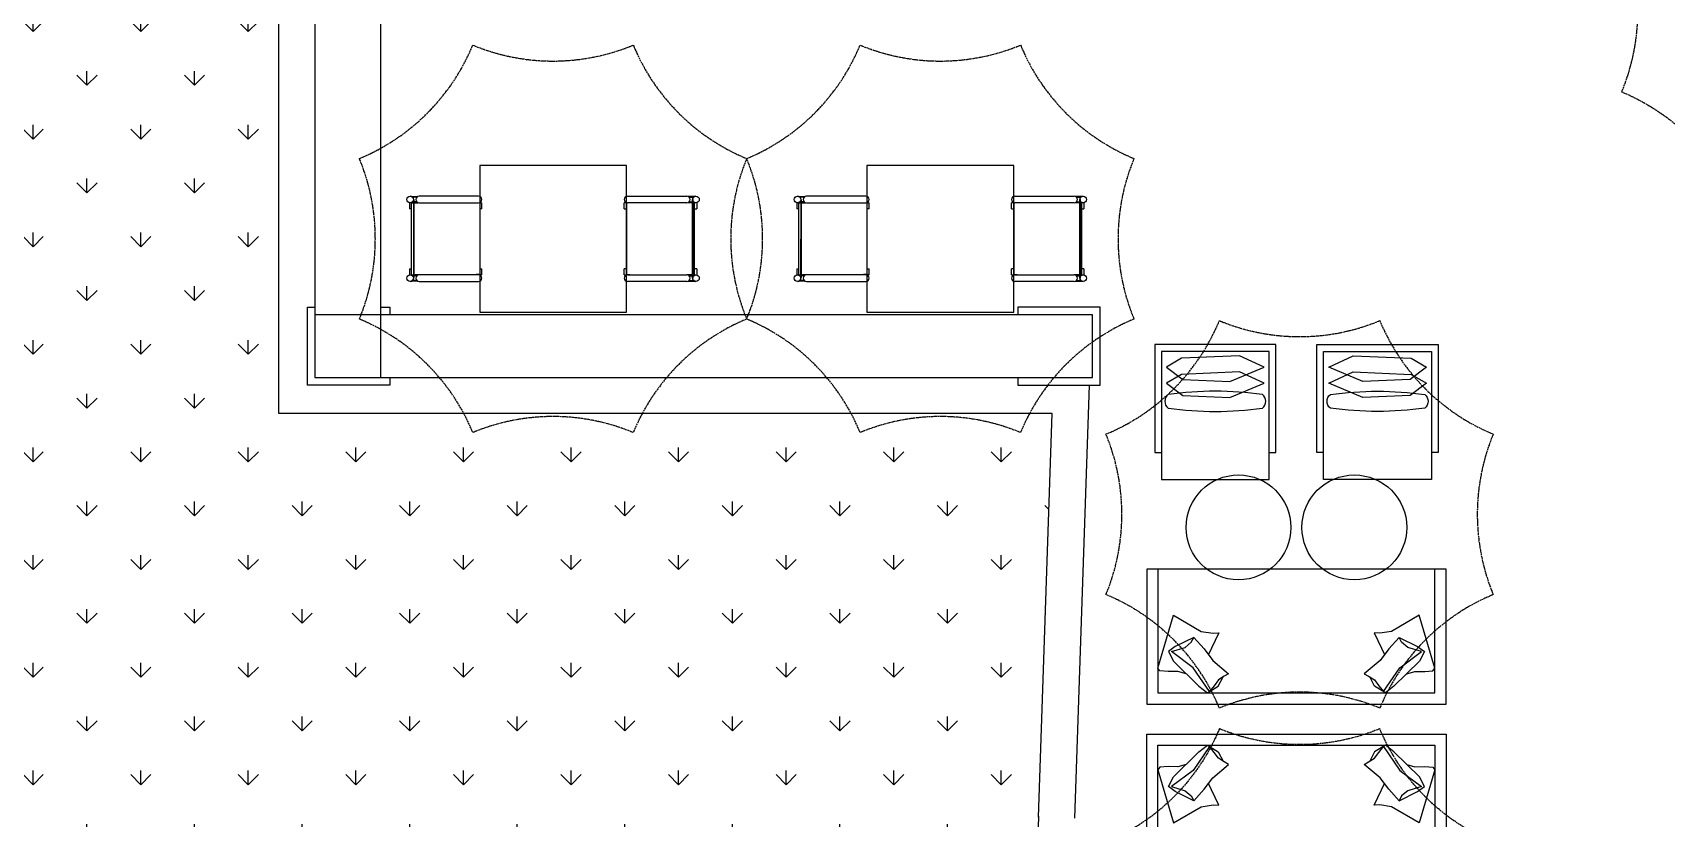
# Model space of a CAD drawing. Header units: millimetres. Extents: x -6033 to 120673, y -4970 to 90533.
# Drawn here: x 41054 to 51965, y 29224 to 34470 of the extents above; entities that cross this region are included whole.
import ezdxf

# ---------------------------------------------------------------- set-up
doc = ezdxf.new("R2010")
doc.units = ezdxf.units.MM
doc.linetypes.add('I-AR$0$ACAD_ISO02W100', pattern=[15, 12, -3])
for name, color, linetype in [('I-AR$0$3-地面', 8, 'Continuous'), ('I-AR$0$9-填充', 8, 'Continuous'), ('I-AR$0$FF-活动家具', 1, 'Continuous'), ('I-AR$0$L-ELEV-MARK', 253, 'Continuous'), ('I-AR$0$P-平面活动家具', 1, 'Continuous')]:
    doc.layers.add(name, color=color, linetype=linetype)
doc.layers.add('I-AR$0$I-SCOPE', color=252, linetype='Continuous', lineweight=35)
pattern_1 = [(90, (-273251.6522538068, 190733.4542391462), (-359.2102448, 359.2102448), [95.25, -623.1704896]), (45, (-273251.6522538068, 190733.4542391462), (-359.2102448427661, 359.2102448427661), [95.25, -412.75]), (135, (-273251.6522538068, 190733.4542391462), (-359.2102448427661, -359.2102448427661), [95.25, -412.75])]

# ---------------------------------------------------------------- blocks, each defined once
blk = doc.blocks.new('I-AR$0$A$C68b9d67d')
at = {"layer": 'I-AR$0$FF-活动家具', "lineweight": -3}
for p, q in [((490, 980), (-490, 980)), ((-490, 980), (-490, 0)), ((490, 0), (490, 980)), ((-903.8014891920611, 772.2735385803971), (-945.071861829143, 772.2734983488917)), ((-910.2647635241738, 767.2733464604244), (-937.5260605944786, 767.2734752784017)), ((-893.4940581861883, 774.7733547083917), (-497.4940456291661, 774.7733780803974)), ((893.4940581861883, 774.7733547083917), (497.4940456291661, 774.7733780803974)), ((903.8014891920611, 772.2735385803971), (945.071861829143, 772.2734983488917)), ((910.2647635241738, 767.2733464604244), (937.5260605944786, 767.2734752784017)), ((-959.5480535561219, 690.9811339214211), (-944.5479755511042, 690.9811140713864)), ((-944.547908505192, 730.981123903417), (-949.5530758607201, 730.9811277983827)), ((-944.547908505192, 730.981123903417), (-932.8910927688703, 730.9817137384671)), ((-944.547908505192, 730.981123903417), (-944.5436566430144, 249.018889633473)), ((-932.8914111283375, 737.2733995032031), (-938.8353548096493, 737.2733874985133)), ((-932.892171552754, 752.3015446133795), (-932.8921437656973, 752.3015446133795)), ((-910.264582342119, 737.2734452013974), (-929.8921715812758, 737.2734055605833)), ((-929.8921715812758, 730.9818654839182), (-900.7730469707167, 730.9833389121341)), ((-900.7666938371258, 730.9811510624131), (-921.5477605761262, 730.9811432863935)), ((-497.4942410232034, 729.7733734163921), (-893.4942535790615, 729.7733500443865)), ((-489.9999735928141, 728.9811847929377), (-513.299824015121, 728.9811651573982)), ((-474.9998110290617, 730.981136125396), (-490.2217003321275, 730.9811378073646)), ((-490.0000266281422, 249.0188622171991), (-489.9999733718578, 730.9811377828592)), ((-489.9999777917983, 690.9811950495932), (-474.9998780752067, 690.9811262943549)), ((474.9998110290617, 730.981136125396), (490.2217003321275, 730.9811378073646)), ((489.9999777917983, 690.9811950495932), (474.9998780752067, 690.9811262943549)), ((490.0000266281422, 249.0188622171991), (489.9999733718578, 730.9811377828592)), ((489.9999735928141, 728.9811847929377), (513.299824015121, 728.9811651573982)), ((497.4942410232034, 729.7733734163921), (893.4942535790615, 729.7733500443865)), ((900.7666938371258, 730.9811510624131), (921.5477605761262, 730.9811432863935)), ((929.8921715812758, 730.9818654839182), (900.7730469707167, 730.9833389121341)), ((910.264582342119, 737.2734452013974), (929.8921715812758, 737.2734055605833)), ((944.547908505192, 730.981123903417), (932.8910927688703, 730.9817137384671)), ((932.8914111283375, 737.2733995032031), (938.8353548096493, 737.2733874985133)), ((932.892171552754, 752.3015446133795), (932.8921437656973, 752.3015446133795)), ((944.547908505192, 730.981123903417), (944.5436566430144, 249.018889633473)), ((944.547908505192, 730.981123903417), (949.5530758607201, 730.9811277983827)), ((959.5480535561219, 690.9811339214211), (944.5479755511042, 690.9811140713864)), ((-944.5480459132232, 289.0188655633829), (-959.5476440511411, 289.0188598263776)), ((-949.3063610862009, 249.0188476169715), (-944.5476373261772, 249.0188895983738)), ((-944.5436566430144, 249.018889633473), (-932.8667054718826, 249.0194804874482)), ((-932.86638704082, 242.7263763148221), (-938.7562481542118, 242.7263764931704)), ((-929.8921715812758, 249.0196309988969), (-900.7593413868453, 249.0211051205406)), ((-910.264566140133, 242.7263756303582), (-929.8921715812758, 242.7263762247749)), ((-921.5479650301859, 249.0188751153764), (-900.7659427921753, 249.0188911703881)), ((-893.4938608012162, 250.2263838773943), (-497.4938482451253, 250.2264072503895)), ((-474.9999484370928, 289.0188777863514), (-490.0000222080853, 289.0188381823828)), ((-490.0000266281422, 249.0188622171991), (-475.0000154831214, 249.0188679543789)), ((474.9999484370928, 289.0188777863514), (490.0000222080853, 289.0188381823828)), ((490.0000266281422, 249.0188622171991), (475.0000154831214, 249.0188679543789)), ((893.4938608012162, 250.2263838773943), (497.4938482451253, 250.2264072503895)), ((929.8921715812758, 249.0196309988969), (900.7593413868453, 249.0211051205406)), ((921.5479650301859, 249.0188751153764), (900.7659427921753, 249.0188911703881)), ((910.264566140133, 242.7263756303582), (929.8921715812758, 242.7263762247749)), ((932.86638704082, 242.7263763148221), (938.7562481542118, 242.7263764931704)), ((944.5436566430144, 249.018889633473), (932.8667054718826, 249.0194804874482)), ((949.3063610862009, 249.0188476169715), (944.5476373261772, 249.0188895983738)), ((944.5480459132232, 289.0188655633829), (959.5476440511411, 289.0188598263776)), ((-945.0720096365549, 207.7264521824545), (-903.8018175531179, 207.7262862343923)), ((-910.2643764910754, 212.7263554623933), (-937.526208138559, 212.7263959193369)), ((-497.4940394051373, 205.2263431323809), (-893.4940561951371, 205.226379213389)), ((497.4940394051373, 205.2263431323809), (893.4940561951371, 205.226379213389)), ((945.0720096365549, 207.7264521824545), (903.8018175531179, 207.7262862343923)), ((910.2643764910754, 212.7263554623933), (937.526208138559, 212.7263959193369)), ((-490, 0), (490, 0))]:
    blk.add_line(p, q, dxfattribs=at)
at = {"layer": 'I-AR$0$FF-活动家具', "color": 8, "lineweight": -3}
for p, q in [((-932.8656294622924, 227.7544740923913), (-932.892171552754, 752.3015446133795)), ((-929.8921715812758, 230.6983170952881), (-929.8921715812758, 749.301696441602)), ((929.8921715812758, 230.6983170952881), (929.8921715812758, 749.301696441602)), ((932.8656294622924, 227.7544740923913), (932.892171552754, 752.3015446133795))]:
    blk.add_line(p, q, dxfattribs=at)
at = {"layer": 'I-AR$0$FF-活动家具', "lineweight": -3, "flags": 128}
for points in [[(-959.5480535561219, 690.9811339214211), (-959.5480743171647, 691.1157019373495), (-959.5477868760936, 691.601774028386), (-959.5477361021331, 692.4335748663871), (-959.547831865144, 693.596411005361), (-959.5480278721079, 695.0694908093428), (-959.5478798971744, 696.8264339573798), (-959.5480319481576, 698.8360021973494), (-959.5478465710767, 701.0623875913443), (-959.5478338082321, 703.4657566263922), (-959.5477994740941, 706.0030991344247), (-959.5478810800705, 708.6293496433645), (-959.5476050411817, 711.2975740113761), (-959.5478823371232, 713.9601419583778), (-959.5477298821788, 716.5696775793913), (-959.547633822076, 719.0792979093967), (-959.5477740041679, 721.4445320144296), (-959.5479985731654, 723.6229642693652), (-959.5479340411257, 725.5757801614236), (-959.5479788840748, 727.2682930993615), (-959.5478766451124, 728.6700460154098), (-959.5477687981911, 729.7561705283588), (-959.547710647108, 730.507301903388), (-959.548040034133, 730.7804808133515)], [(-474.9998110290617, 730.981136125396), (-475.0000665291445, 730.9780106453691), (-474.9998028280679, 730.7527510063956), (-474.9997457291465, 730.1745603933814), (-474.999689029064, 729.2539704633527), (-474.9998329231748, 728.0072204723838), (-474.9998496721964, 726.4565628183773), (-474.9998094672337, 724.629838589346), (-474.9996370670851, 722.559560161375), (-475.0000461251475, 720.2826056474005), (-474.9996430661995, 717.8398275593645), (-475.000074375188, 715.2744911883492), (-474.9998349071248, 712.6325959663955), (-474.9998823471833, 709.9611610763823), (-474.999798282166, 707.3080207463936), (-475.0000816971296, 704.7204658423434), (-474.9997115471633, 702.2445808373741), (-474.999917952111, 699.9244972483721), (-474.999842233141, 697.8018660763628), (-474.9997732131742, 695.9143127513817), (-474.9997287821025, 694.2956576403813), (-474.9998553311452, 692.9748120053555), (-474.999909787206, 691.9752173263696), (-474.9997352451319, 691.3148114423966), (-474.9996942682192, 691.0054001343669), (-474.9998780752067, 690.9811262943549)], [(-959.5477098741103, 249.2135336563806), (-959.547723531141, 249.2472945683985), (-959.5477806301787, 249.8254851814127), (-959.5478415641701, 250.7461345653865), (-959.5476976701757, 251.992884557345), (-959.5476724541513, 253.5434233023552), (-959.5477126592305, 255.3701475313865), (-959.5478850591462, 257.4404259594157), (-959.5479516331106, 259.7173466064269), (-959.5478875262197, 262.1602774693747), (-959.5479276170954, 264.7255205203546), (-959.5476914520841, 267.3674496073509), (-959.5476397791645, 270.0388250444084), (-959.547728078207, 272.6920248284005), (-959.5479245281313, 275.2796053193742), (-959.5478190451395, 277.7555241914233), (-959.5476084072143, 280.0755483263638), (-959.5476841260679, 282.1981794983731), (-959.5477531461511, 284.0857328233542), (-959.5477933441289, 285.7043284804095), (-959.54767102818, 287.0252335693804), (-959.5476123391418, 288.0247687944211), (-959.5477868812159, 288.6851746783941), (-959.5478320911061, 288.9946454403689), (-959.5476440511411, 289.0188598263776)], [(-474.9999484370928, 289.0188777863514), (-474.9999234421412, 288.884250317351), (-474.9997394832317, 288.3982715463499), (-474.9997860242147, 287.5664112543454), (-474.9996944940649, 286.4036345693748), (-474.9999741201755, 284.930520899361), (-474.9996422291733, 283.1735521633527), (-474.9999658111483, 281.1639500563615), (-474.9996797891799, 278.9376579833915), (-474.9996967841871, 276.534348402347), (-474.9997268852312, 273.9969464403694), (-474.9996452791383, 271.3706959313713), (-474.9999170851661, 268.7024121093564), (-474.9996397891082, 266.0398441623547), (-474.9998007111717, 263.4304274493479), (-474.9998925371328, 260.9207476653974), (-474.9997565890662, 258.5555730143678), (-475.000003419118, 256.3770474393968), (-475.0000637180638, 254.4241720933933), (-475.0000273410697, 252.7317780623562), (-474.9996497142129, 251.3299995593843), (-474.9997575620655, 250.2438750463771), (-474.9998199461261, 249.4928031253512), (-474.9998296292033, 249.090109800396), (-475.0000154831214, 249.0188679543789)]]:
    blk.add_lwpolyline(points, dxfattribs=at)
at = {"layer": 'I-AR$0$FF-活动家具', "lineweight": -3}
for points in [[(474.9998110290617, 730.981136125396), (475.0000665291445, 730.9780106453691), (474.9998028280679, 730.7527510063956), (474.9997457291465, 730.1745603933814), (474.999689029064, 729.2539704633527), (474.9998329231748, 728.0072204723838), (474.9998496721964, 726.4565628183773), (474.9998094672337, 724.629838589346), (474.9996370670851, 722.559560161375), (475.0000461251475, 720.2826056474005), (474.9996430661995, 717.8398275593645), (475.000074375188, 715.2744911883492), (474.9998349071248, 712.6325959663955), (474.9998823471833, 709.9611610763823), (474.999798282166, 707.3080207463936), (475.0000816971296, 704.7204658423434), (474.9997115471633, 702.2445808373741), (474.999917952111, 699.9244972483721), (474.999842233141, 697.8018660763628), (474.9997732131742, 695.9143127513817), (474.9997287821025, 694.2956576403813), (474.9998553311452, 692.9748120053555), (474.999909787206, 691.9752173263696), (474.9997352451319, 691.3148114423966), (474.9996942682192, 691.0054001343669), (474.9998780752067, 690.9811262943549)], [(959.5480535561219, 690.9811339214211), (959.5480743171647, 691.1157019373495), (959.5477868760936, 691.601774028386), (959.5477361021331, 692.4335748663871), (959.547831865144, 693.596411005361), (959.5480278721079, 695.0694908093428), (959.5478798971744, 696.8264339573798), (959.5480319481576, 698.8360021973494), (959.5478465710767, 701.0623875913443), (959.5478338082321, 703.4657566263922), (959.5477994740941, 706.0030991344247), (959.5478810800705, 708.6293496433645), (959.5476050411817, 711.2975740113761), (959.5478823371232, 713.9601419583778), (959.5477298821788, 716.5696775793913), (959.547633822076, 719.0792979093967), (959.5477740041679, 721.4445320144296), (959.5479985731654, 723.6229642693652), (959.5479340411257, 725.5757801614236), (959.5479788840748, 727.2682930993615), (959.5478766451124, 728.6700460154098), (959.5477687981911, 729.7561705283588), (959.547710647108, 730.507301903388), (959.548040034133, 730.7804808133515)], [(474.9999484370928, 289.0188777863514), (474.9999234421412, 288.884250317351), (474.9997394832317, 288.3982715463499), (474.9997860242147, 287.5664112543454), (474.9996944940649, 286.4036345693748), (474.9999741201755, 284.930520899361), (474.9996422291733, 283.1735521633527), (474.9999658111483, 281.1639500563615), (474.9996797891799, 278.9376579833915), (474.9996967841871, 276.534348402347), (474.9997268852312, 273.9969464403694), (474.9996452791383, 271.3706959313713), (474.9999170851661, 268.7024121093564), (474.9996397891082, 266.0398441623547), (474.9998007111717, 263.4304274493479), (474.9998925371328, 260.9207476653974), (474.9997565890662, 258.5555730143678), (475.000003419118, 256.3770474393968), (475.0000637180638, 254.4241720933933), (475.0000273410697, 252.7317780623562), (474.9996497142129, 251.3299995593843), (474.9997575620655, 250.2438750463771), (474.9998199461261, 249.4928031253512), (474.9998296292033, 249.090109800396), (475.0000154831214, 249.0188679543789)], [(959.5477098741103, 249.2135336563806), (959.547723531141, 249.2472945683985), (959.5477806301787, 249.8254851814127), (959.5478415641701, 250.7461345653865), (959.5476976701757, 251.992884557345), (959.5476724541513, 253.5434233023552), (959.5477126592305, 255.3701475313865), (959.5478850591462, 257.4404259594157), (959.5479516331106, 259.7173466064269), (959.5478875262197, 262.1602774693747), (959.5479276170954, 264.7255205203546), (959.5476914520841, 267.3674496073509), (959.5476397791645, 270.0388250444084), (959.547728078207, 272.6920248284005), (959.5479245281313, 275.2796053193742), (959.5478190451395, 277.7555241914233), (959.5476084072143, 280.0755483263638), (959.5476841260679, 282.1981794983731), (959.5477531461511, 284.0857328233542), (959.5477933441289, 285.7043284804095), (959.54767102818, 287.0252335693804), (959.5476123391418, 288.0247687944211), (959.5477868812159, 288.6851746783941), (959.5478320911061, 288.9946454403689), (959.5476440511411, 289.0188598263776)]]:
    blk.add_lwpolyline(points, dxfattribs=at)
for centre, radius in [((-954.8641453421442, 752.3015446133795), 21.97197378941146), ((954.8641453421442, 752.3015446133795), 21.97197378941146), ((-954.8376211670693, 227.7544740923913), 21.9719917048623), ((954.8376211670693, 227.7544740923913), 21.9719917048623)]:
    blk.add_circle(centre, radius, dxfattribs=at)
for centre, radius, start, end in [((-954.8641453421442, 749.3015446414938), 24.97197376128329, 0.0003482896218667753, 90), ((-893.4940840501804, 752.2733999453485), 22.50000000000057, 90, 270), ((-497.4940840501804, 752.2733999453485), 22.50000000000043, 270, 90), ((497.4940840501804, 752.2733999453485), 22.50000000000043, 90, 270), ((893.4940840501804, 752.2733999453485), 22.50000000000057, 270, 90), ((954.8641453421442, 749.3015446414938), 24.97197376128329, 90, 179.9996517103781), ((-954.8641453421442, 230.6984688953962), 24.97197376128329, 270, 359.9996517070431), ((-893.4940840501804, 227.7263631443493), 22.50000000000043, 90, 270), ((-497.4940840501804, 227.7263631443493), 22.50000000000043, 270, 90), ((497.4940840501804, 227.7263631443493), 22.50000000000043, 90, 270), ((893.4940840501804, 227.7263631443493), 22.50000000000043, 270, 90), ((954.8641453421442, 230.6984688953962), 24.97197376128329, 180.0003482929569, 270)]:
    blk.add_arc(centre, radius, start, end, dxfattribs=at)
blk = doc.blocks.new('I-AR$0$A$C5e96f56e')
at = {"layer": 'I-AR$0$L-ELEV-MARK', "color": 252, "linetype": 'I-AR$0$ACAD_ISO02W100'}
for centre, start, end in [((-989.9494936630363, 2389.94949366356), 270, 314.9999999976418), ((989.9494936595438, 2389.949493663502), 225, 270), ((-2389.949493663036, 989.9494936636183), 314.9999999976418, 0), ((2389.949493667344, 989.9494936636765), 180, 225), ((-2389.94949366292, -989.9494936589617), 0, 45), ((2389.949493667344, -989.9494936589035), 134.9999999976418, 180), ((-989.9494936630363, -2389.949493658787), 45, 90), ((989.9494936595438, -2389.949493658787), 90, 134.9999999976418)]:
    blk.add_arc(centre, 1400, start, end, dxfattribs=at)
blk = doc.blocks.new('I-AR$0$pool-sofa')
at = {"layer": 'I-AR$0$P-平面活动家具'}
for points in [[(7569.645446275491, 29240.81226587633), (9569.645446275492, 29240.81226587633), (9569.645446275492, 30140.81226587633), (7569.645446275491, 30140.81226587633)], [(7644.645446275491, 29315.81226587633), (9494.645446275492, 29315.81226587633), (9494.645446275492, 30140.81226587633), (7644.645446275491, 30140.81226587633)]]:
    blk.add_lwpolyline(points, close=True, dxfattribs=at)
at = {"layer": 'I-AR$0$P-平面活动家具', "ltscale": 0.05}
for points in [[(7832.800743481449, 29443.53543106959), (7777.769579566418, 29458.84280850624), (7712.50853556313, 29458.14327797413), (7657.906206452403, 29461.9600401651), (7644.645446275491, 29479.58301202728), (7749.224546663593, 29833.74812315072), (7934.261296441588, 29726.56131630413), (8013.597204655495, 29713.76549831953), (8050.530895682182, 29716.36299936542), (8001.427003691336, 29614.14862435039), (7981.890629327142, 29570.84494636593)], [(9306.490149069534, 29443.53543106959), (9361.521312984565, 29458.84280850624), (9426.782356987853, 29458.14327797413), (9481.38468609858, 29461.9600401651), (9494.645446275492, 29479.58301202728), (9390.06634588739, 29833.74812315072), (9205.029596109394, 29726.56131630413), (9125.693687895488, 29713.76549831953), (9088.759996868801, 29716.36299936542), (9137.863888859647, 29614.14862435039), (9157.40026322384, 29570.84494636593)], [(7884.084236087975, 29686.25673113834), (7759.934822180657, 29625.10607598008), (7714.057348157351, 29592.1354078051), (7747.477051456633, 29526.75511458905), (7918.124435506251, 29360.31574755012), (7975.053166820783, 29315.81226587633), (8047.833063458223, 29360.54513162712), (8080.14926131544, 29421.92777728642)], [(9255.206656463008, 29686.25673113834), (9379.356070370326, 29625.10607598008), (9425.233544393632, 29592.1354078051), (9391.81384109435, 29526.75511458905), (9221.166457044732, 29360.31574755012), (9164.2377257302, 29315.81226587633), (9091.45782909276, 29360.54513162712), (9059.141631235543, 29421.92777728642)]]:
    blk.add_lwpolyline(points, dxfattribs=at)
for points in [[(8019.864115362971, 29363.31837857309), (7989.035032039682, 29324.4059700265), (7879.297535216071, 29483.26210530161), (7734.220356549208, 29592.1354078051), (7826.088429307579, 29619.6608544982), (7867.219264737038, 29653.29588639975), (7884.084236087975, 29686.25673113834), (7953.487036977486, 29609.46646813974), (8010.294221676812, 29532.22342459212), (8116.617022943682, 29443.74565028765), (8087.46006959681, 29426.54421303807), (8048.110757637259, 29401.69695080085)], [(9119.426777188011, 29363.31837857309), (9150.2558605113, 29324.4059700265), (9259.993357334912, 29483.26210530161), (9405.070536001775, 29592.1354078051), (9313.202463243404, 29619.6608544982), (9272.071627813944, 29653.29588639975), (9255.206656463008, 29686.25673113834), (9185.803855573497, 29609.46646813974), (9128.99667087417, 29532.22342459212), (9022.6738696073, 29443.74565028765), (9051.830822954173, 29426.54421303807), (9091.180134913724, 29401.69695080085)]]:
    blk.add_lwpolyline(points, close=True, dxfattribs=at)
blk = doc.blocks.new('I-AR$0$pool-chair')
at = {"layer": 'I-AR$0$P-平面活动家具'}
blk.add_lwpolyline([(7583.431403038206, 27375.4592798413), (8383.431403038148, 27375.45927984094), (8383.431403038156, 28325.45927984115), (7583.431403038211, 28325.45927984151)], close=True, dxfattribs=at)
for points in [[(7583.43140303821, 28125.45927984133), (7533.43140303821, 28125.45927984133), (7533.431403038183, 27325.45927984133), (8433.431403038183, 27325.45927984133), (8433.431403038188, 28125.45927984133), (8383.431403038154, 28125.45927984133)], [(7621.04293952445, 27611.40440998139), (7802.902928042509, 27527.29669840267), (8233.14011066156, 27546.28981285827), (8345.666630010122, 27611.25702909514), (8224.993877631896, 27702.29258525936), (7874.840591478445, 27718.57611960085), (7621.04293952445, 27611.40440998139)], [(7621.04293952445, 27492.02656301955), (7802.902928042509, 27407.91885144083), (8233.14011066156, 27426.91196589643), (8345.666630010122, 27491.8791821333), (8224.993877631896, 27582.91473829752), (7874.840591478445, 27599.19827263901), (7621.04293952445, 27492.02656301955)]]:
    blk.add_lwpolyline(points, dxfattribs=at)
for centre, radius, start, end in [((7670.931403038167, 27745.98108734847), 62.49999999998617, 126.8698976458505, 233.1301023541421), ((7983.431403038182, 25358.48108734848), 2462.500000000003, 81.82876644005023, 98.17123355994975), ((8295.9314030382, 27745.98108734847), 62.49999999998617, 306.8698976458361, 53.13010235418405), ((7983.431403038182, 30133.48108734849), 2462.500000000003, 261.828766440026, 278.1712335599741)]:
    blk.add_arc(centre, radius, start, end, dxfattribs=at)
blk = doc.blocks.new('I-AR')
at = {"layer": 'I-AR$0$9-填充'}
h = blk.add_hatch(dxfattribs=at)
h.set_pattern_fill('GRASS', color=256, scale=20)
h.set_pattern_definition(pattern_1)
edge = h.paths.add_edge_path()
edge.add_arc((48075.09980175877, 57885.86272021267), 7531.13782698584, 93.31201896010458, 119.5511255798346, ccw=False)
edge.add_line((47640.00000002049, 65404.42143392797), (47640, 65940.00000000224))
edge.add_line((47640, 65940.00000000224), (18790, 65940.00000000226))
edge.add_line((18790, 65940.00000000226), (18790, 24876.39849369839))
edge.add_line((18790, 24876.39849369839), (26544.29322616477, 24876.39849369839))
edge.add_arc((32983.89004870411, 26170.13277620514), 6568.268845791113, 129.3415702300816, 191.3596716620677, ccw=False)
edge.add_arc((31476.03155863704, 28326.8062859796), 3949.565505750753, 104.59304370652359, 132.2595503306912, ccw=False)
edge.add_arc((30055.31018395955, 34280.10520697586), 2173.233099425972, 281.2942015813497, 313.0472720493361)
edge.add_arc((30426.6854120018, 33687.43448024165), 1492.565372304255, 318.1657641846177, 361.2613393646765)
edge.add_arc((32239.8381275516, 38300.38710596826), 4591.3285963544, 217.9676909432882, 265.99156706073484, ccw=False)
edge.add_arc((31872.41921090567, 37779.21967953868), 3985.327974789199, 125.18359558450021, 215.3095817904113, ccw=False)
edge.add_arc((29025.52329528192, 42303.87885726741), 1381.826173200816, 293.4798665672245, 340.2300881751192)
edge.add_arc((26868.27960269107, 41845.80067141893), 3457.635540556193, 359.8456275124313, 389.7659058237879)
edge.add_arc((24754.87081508432, 40495.08083228706), 5964.052808016896, 30.9504152630125, 59.69113305852917)
edge.add_arc((32772.04415484378, 54545.90765867644), 10213.63518444022, 222.3578845069345, 240.6422616467577, ccw=False)
edge.add_arc((30296.39652642189, 51889.92360785799), 6601.338333766303, 133.757229973819, 219.7996382101145, ccw=False)
edge.add_arc((30090.66382907331, 52466.32591896318), 6047.901985583007, 83.98209590828901, 136.1267597694406, ccw=False)
edge.add_arc((30375.31522357883, 52142.85514023763), 6347.667668990776, 36.73167792727202, 86.84457130365149, ccw=False)
edge.add_arc((30068.09959344426, 51782.82073227296), 6810.015933267933, 6.557601087147987, 37.61354295952498, ccw=False)
edge.add_arc((41498.84925946081, 52752.03841550907), 4669.216621075783, 182.3505496015985, 202.5852956703295)
edge.add_arc((42128.71283438383, 53741.83595042868), 5670.87026365447, 209.3906972536992, 246.7482145344888)
edge.add_arc((42155.24974690983, 52652.27799340902), 4702.300663284869, 241.2015315274473, 275.2103590187771)
edge.add_arc((41515.36539457133, 55945.38266907222), 8047.017238033709, 277.6189871787022, 295.6926092267267)
edge.add_arc((47570.22558053257, 51841.11267866677), 4060.74771081201, 180.3254316103383, 230.8068843918955, ccw=False)
edge.add_line((43509.5433708895, 51818.04835224437), (43509.5433708895, 53394.33280677747))
edge.add_arc((48076.45331479656, 58632.79464086366), 6949.686958628743, 186.4907584204857, 228.9179643644189, ccw=False)
edge.add_arc((47832.07409407338, 58690.435928249), 6713.926906089835, 121.1335366071462, 187.2152790693291, ccw=False)
h = blk.add_hatch(dxfattribs=at)
h.set_pattern_fill('GRASS', color=256, scale=20)
h.set_pattern_definition(pattern_1)
h.paths.add_polyline_path([(47864.14263090631, 31926.28723857456), (42698.41159253893, 31926.70019072731), (42698.69263395341, 35442.32384655465), (35454.16882492881, 35442.32384655465, -0.1668343621200158), (33962.29949498875, 34046.86647505857, -0.1221760532902205), (32910.55277540116, 31421.1482953114, -0.1713947841011348), (31167.12015971728, 30442.86823970897, 0.1024586334840059), (30088.89430265455, 29829.56627271805, 0.3048302315723332), (28397.26113458769, 24876.39849369839), (53980.62182127917, 24876.39849369839), (53980.62182127917, 26214.41731862529), (50438.69903991232, 26214.41731862529, -0.4105332614492864), (47772.14325579023, 29234.8271883791)])
at = {"layer": 'I-AR$0$I-SCOPE'}
h = blk.add_hatch(dxfattribs=at)
h.set_pattern_fill('ANSI31', color=256, scale=200)
h.set_pattern_definition([(45, (0, 0), (-449.0128060534577, 449.0128060534577), [])])
h.paths.add_polyline_path([(63300.00000000001, 72640), (66630, 72640), (66630, 70889.38256153524), (90600, 70889.99999999999), (90600, 66390.00000000001), (96650.00000000001, 66390.00000000001), (96650, 24876.39849369839), (18340, 24876.39849369839), (18340, 66390), (48090, 66390), (48090, 72640), (51400, 72640), (51400, 72649.88673694879), (52869.5, 72649.88673694879), (52869.5, 72640), (55240.00000000001, 72640), (55240.00000000001, 72790.00000000013), (59460, 72790.00000000013), (59460, 72640), (61830.5, 72640), (61830.5, 72649.88673694879), (63300, 72649.88673694879)], flags=16)
h.paths.add_polyline_path([(7330, 0), (7330, -1770), (11180, -1770), (11180, 0), (18450, 0), (18449.99999999991, 2899.999999999971), (27550, 2899.999999999971), (27550, 18090), (37037.33127936907, 18090), (37037.33127936907, 17350), (96200, 17350), (96200, 18120), (114640, 18120), (114640, 84500), (0, 84500), (0, 0)])
at = {"layer": 'I-AR$0$3-地面', "color": 3}
for points in [[(42938.67779429955, 32166.68098444593), (43378.67779429955, 32166.68098444593), (43378.67779429955, 35696.68098444593), (42938.67779429955, 35696.68098444593)], [(42938.67779429955, 32166.68098444593), (48133.67995020188, 32166.26569233957), (48133.67995020188, 32586.26569233957), (42938.67779429955, 32586.68098444593)]]:
    blk.add_lwpolyline(points, close=True, dxfattribs=at)
for points in [[(47772.05242417241, 29232.1698913021), (47864.14263090631, 31926.28723857456), (42698.41159253893, 31926.70019072731), (42698.69263395341, 35442.32384655465), (35454.16882492881, 35442.32384655465)], [(43438.67779429955, 32166.64150802614), (43438.67779429955, 32116.68098444593), (42888.67779429955, 32116.68098444593), (42888.67779429955, 32636.68098444593), (42938.67779429955, 32636.68098444593)], [(43378.67779429955, 32636.68098444593), (43438.67779429955, 32636.68098444593), (43438.67779429955, 32586.64150802614)], [(47633.67995020188, 32166.64150802614), (47633.67995020188, 32116.68098444593), (48183.67995020188, 32116.68098444593), (48183.67995020188, 32636.68098444593), (47633.67995020188, 32636.68098444593), (47633.67995020188, 32586.64150802614)]]:
    blk.add_lwpolyline(points, dxfattribs=at)
at = {"layer": 'I-AR$0$3-地面'}
blk.add_lwpolyline([(48110.79082980333, 32116.68098444593), (48011.91233816603, 29223.97100973176)], dxfattribs=at)
at = {"layer": 'I-AR$0$3-地面', "color": 3}
blk.add_arc((50633.76053074235, 29074.44091170304), 2866.108752889182, 176.7365480224266, 266.2657433631055, dxfattribs=at)
at = {"layer": 'I-AR$0$P-平面活动家具'}
for centre in [(49108.11000112584, 31166.662020257), (49881.74723108625, 31166.662020257)]:
    blk.add_circle(centre, 350, dxfattribs=at)
at = {"layer": 'I-AR$0$L-ELEV-MARK', "xscale": -1}
for p, rotation in [((52959.82599890605, 34610.48944725422), 112.5), ((49515.97414909257, 28528.89581458125), 22.50000000000935)]:
    blk.add_blockref('I-AR$0$A$C5e96f56e', p, dxfattribs=dict(at, rotation=rotation))
at = {"layer": 'I-AR$0$L-ELEV-MARK'}
for name, p, rotation in [('I-AR$0$A$C5e96f56e', (44529.63148818118, 33093.27815404907), 337.5000000000001), ('I-AR$0$A$C5e96f56e', (47116.4941792204, 33093.27815404625), 337.5000000000001), ('I-AR$0$A$C68b9d67d', (44529.63148818025, 33583.27815405189), 180), ('I-AR$0$A$C68b9d67d', (47116.49417921947, 33583.27815404907), 180), ('I-AR$0$A$C5e96f56e', (49515.97414909257, 31253.33142675328), 157.5)]:
    blk.add_blockref(name, p, dxfattribs=dict(at, rotation=rotation))
at = {"layer": 'I-AR$0$P-平面活动家具', "yscale": 0.8999999999999998, "zscale": 0.8999999999999998, "rotation": 180}
for p, xscale in [((56138.1505193389, 56979.57537211743), 0.8999999999999998), ((42851.70671287226, 56979.57537211743), -0.8999999999999998)]:
    blk.add_blockref('I-AR$0$pool-chair', p, dxfattribs=dict(at, xscale=xscale))
at = {"layer": 'I-AR$0$P-平面活动家具'}
blk.add_blockref('I-AR$0$pool-sofa', (40925.28316982975, 745.8497543807316), dxfattribs=at)
at = {"layer": 'I-AR$0$P-平面活动家具', "xscale": -1, "rotation": 180}
blk.add_blockref('I-AR$0$pool-sofa', (40925.28316982975, 59027.47428613339), dxfattribs=at)

msp = doc.modelspace()

# ---------------------------------------------------------------- block references
msp.add_blockref('I-AR', (0, 0))

doc.saveas('drawing.dxf')
